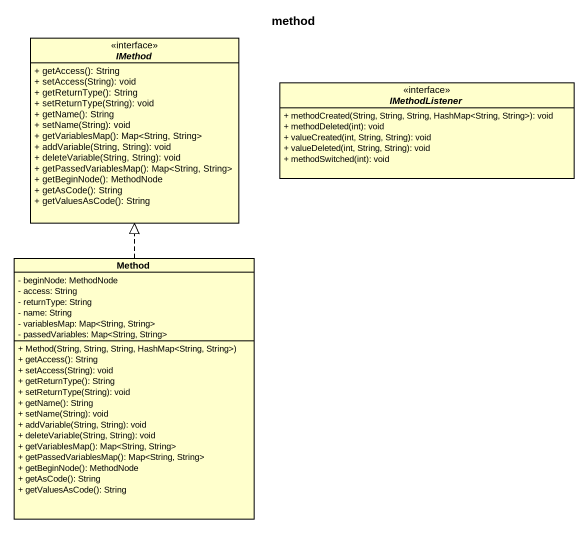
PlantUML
@startuml
title method
hide circle
hide empty members
skinparam classAttributeIconSize 0
interface IMethod <<interface>> {
  + getAccess(): String
  + setAccess(String): void
  + getReturnType(): String
  + setReturnType(String): void
  + getName(): String
  + setName(String): void
  + getVariablesMap(): Map<String, String>
  + addVariable(String, String): void
  + deleteVariable(String, String): void
  + getPassedVariablesMap(): Map<String, String>
  + getBeginNode(): MethodNode
  + getAsCode(): String
  + getValuesAsCode(): String
}
interface IMethodListener <<interface>> {
  + methodCreated(String, String, String, HashMap<String, String>): void
  + methodDeleted(int): void
  + valueCreated(int, String, String): void
  + valueDeleted(int, String, String): void
  + methodSwitched(int): void
}
class Method {
  - beginNode: MethodNode
  - access: String
  - returnType: String
  - name: String
  - variablesMap: Map<String, String>
  - passedVariables: Map<String, String>
  + Method(String, String, String, HashMap<String, String>)
  + getAccess(): String
  + setAccess(String): void
  + getReturnType(): String
  + setReturnType(String): void
  + getName(): String
  + setName(String): void
  + addVariable(String, String): void
  + deleteVariable(String, String): void
  + getVariablesMap(): Map<String, String>
  + getPassedVariablesMap(): Map<String, String>
  + getBeginNode(): MethodNode
  + getAsCode(): String
  + getValuesAsCode(): String
}
Method .up.|> IMethod
@enduml
